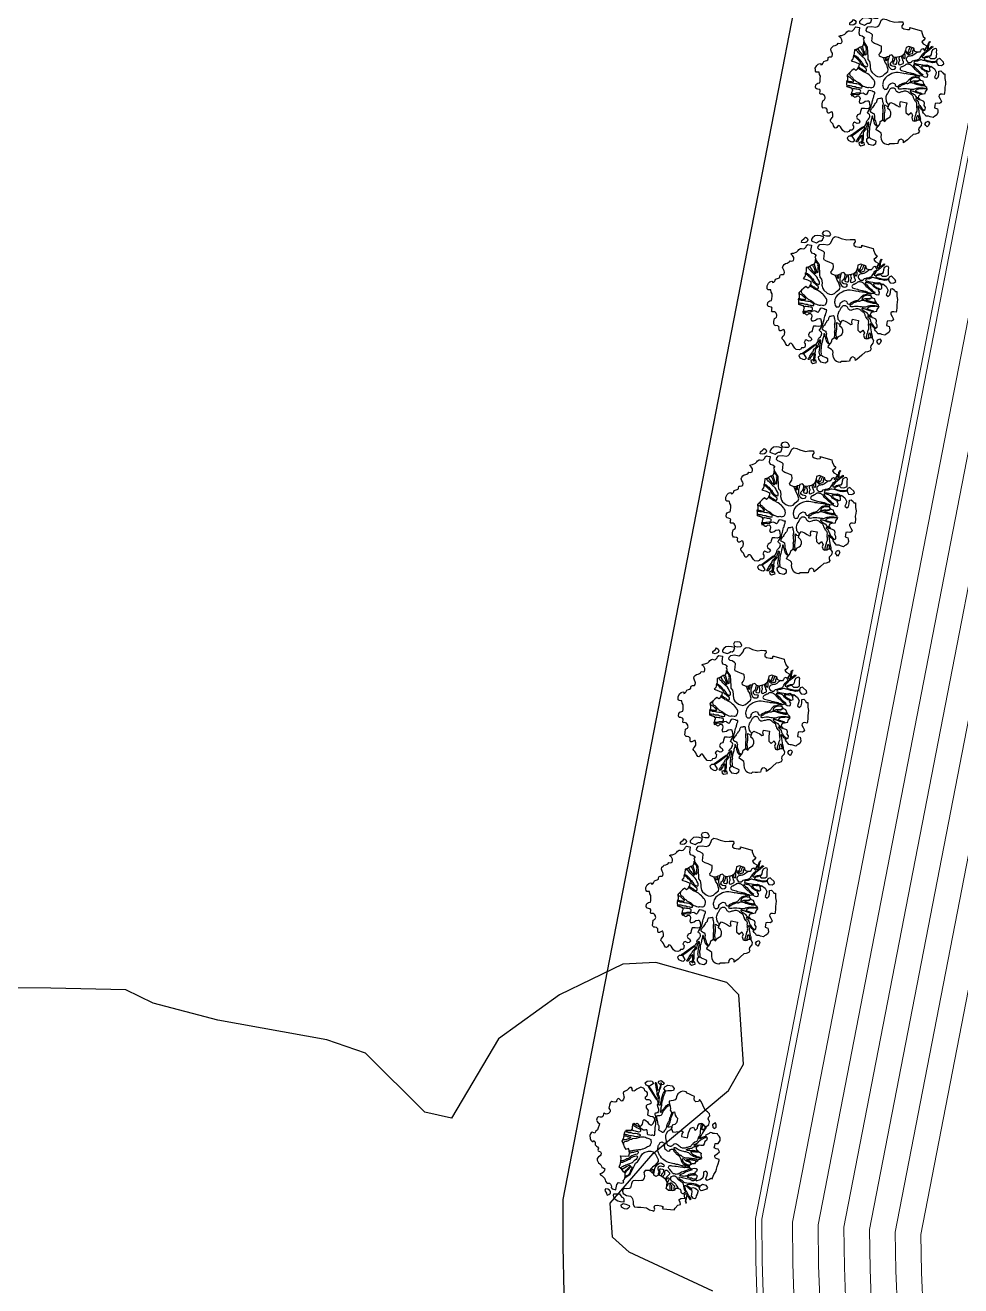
# Model space of a CAD drawing. Header units: millimetres. Extents: x 1101 to 4203, y 1053 to 1744.
# Drawn here: x 1482.78 to 1511.91, y 1354.55 to 1393.79 of the extents above; entities that cross this region are included whole.
import ezdxf

# ---------------------------------------------------------------- set-up
doc = ezdxf.new("R2010")
doc.units = ezdxf.units.MM
doc.layers.add('01_Fina', color=7, linetype='Continuous')
doc.layers.add('planting render', color=7, linetype='Continuous')

# ---------------------------------------------------------------- blocks, each defined once
blk = doc.blocks.new('pohon2')
at = {"layer": 'planting render', "color": 94}
for points in [[(-0.222, 0.704), (-0.256, 0.707), (-0.288, 0.705), (-0.317, 0.695), (-0.317, 0.695), (-0.335, 0.671), (-0.345, 0.653), (-0.342, 0.636), (-0.325, 0.633), (-0.285, 0.627), (-0.266, 0.644), (-0.254, 0.655), (-0.24, 0.656), (-0.227, 0.671), (-0.222, 0.704)], [(0.201, 0.693), (0.318, 0.683), (0.325, 0.664), (0.348, 0.627), (0.374, 0.613), (0.364, 0.59), (0.345, 0.569), (0.364, 0.552), (0.405, 0.538), (0.397, 0.514), (0.389, 0.492), (0.372, 0.498), (0.355, 0.488), (0.351, 0.471), (0.341, 0.456), (0.314, 0.451), (0.289, 0.458), (0.281, 0.48), (0.262, 0.486), (0.219, 0.494), (0.192, 0.477), (0.192, 0.45), (0.187, 0.406), (0.167, 0.38), (0.11, 0.354), (0.085, 0.354), (0.06, 0.373), (0.035, 0.361), (0.034, 0.35), (0.014, 0.343), (0.002, 0.333), (-0.024, 0.323), (-0.065, 0.333), (-0.075, 0.354), (-0.067, 0.367), (-0.058, 0.39), (-0.059, 0.413), (-0.067, 0.44), (-0.081, 0.444), (-0.112, 0.451), (-0.145, 0.456), (-0.169, 0.464), (-0.177, 0.476), (-0.178, 0.499), (-0.183, 0.542), (-0.194, 0.55), (-0.223, 0.56), (-0.244, 0.562), (-0.259, 0.574), (-0.259, 0.593), (-0.247, 0.616), (-0.209, 0.628), (-0.163, 0.628), (-0.147, 0.64), (-0.137, 0.652), (-0.127, 0.678), (-0.121, 0.711), (-0.103, 0.73), (-0.07, 0.73), (-0.035, 0.722), (0.025, 0.717), (0.061, 0.73), (0.089, 0.735), (0.107, 0.737), (0.115, 0.715), (0.104, 0.696), (0.108, 0.676), (0.13, 0.667), (0.17, 0.666), (0.192, 0.671), (0.196, 0.682), (0.191, 0.693), (0.201, 0.693)], [(-0.2, 0.771), (-0.235, 0.759), (-0.243, 0.736), (-0.228, 0.718), (-0.196, 0.719), (-0.161, 0.727), (-0.153, 0.74), (-0.168, 0.761), (-0.178, 0.77), (-0.2, 0.771)], [(-0.332, 0.587), (-0.33, 0.534), (-0.316, 0.511), (-0.287, 0.511), (-0.262, 0.498), (-0.272, 0.478), (-0.262, 0.464), (-0.258, 0.438), (-0.265, 0.4), (-0.286, 0.389), (-0.313, 0.363), (-0.341, 0.349), (-0.336, 0.309), (-0.339, 0.251), (-0.352, 0.229), (-0.303, 0.222), (-0.264, 0.213), (-0.261, 0.187), (-0.27, 0.154), (-0.283, 0.138), (-0.306, 0.15), (-0.326, 0.127), (-0.343, 0.102), (-0.363, 0.073), (-0.354, 0.03), (-0.355, -0.018), (-0.347, -0.047), (-0.291, -0.055), (-0.28, -0.077), (-0.284, -0.094), (-0.284, -0.119), (-0.279, -0.137), (-0.268, -0.131), (-0.257, -0.135), (-0.243, -0.144), (-0.23, -0.139), (-0.22, -0.126), (-0.205, -0.12), (-0.192, -0.13), (-0.184, -0.145), (-0.185, -0.164), (-0.187, -0.184), (-0.176, -0.196), (-0.158, -0.191), (-0.139, -0.181), (-0.124, -0.164), (-0.101, -0.155), (-0.089, -0.154), (-0.077, -0.175), (-0.065, -0.216), (-0.074, -0.232), (-0.093, -0.242), (-0.118, -0.243), (-0.147, -0.249), (-0.152, -0.282), (-0.152, -0.299), (-0.158, -0.31), (-0.177, -0.323), (-0.182, -0.346), (-0.174, -0.361), (-0.15, -0.372), (-0.137, -0.39), (-0.148, -0.407), (-0.164, -0.413), (-0.194, -0.405), (-0.204, -0.414), (-0.211, -0.435), (-0.197, -0.447), (-0.194, -0.465), (-0.195, -0.482), (-0.206, -0.492), (-0.227, -0.497), (-0.234, -0.513), (-0.249, -0.523), (-0.279, -0.526), (-0.298, -0.513), (-0.315, -0.497), (-0.329, -0.48), (-0.341, -0.471), (-0.355, -0.473), (-0.363, -0.482), (-0.366, -0.494), (-0.375, -0.504), (-0.387, -0.504), (-0.404, -0.484), (-0.413, -0.468), (-0.428, -0.458), (-0.44, -0.449), (-0.447, -0.441), (-0.449, -0.428), (-0.441, -0.412), (-0.435, -0.401), (-0.431, -0.391), (-0.435, -0.367), (-0.445, -0.343), (-0.454, -0.344), (-0.478, -0.362), (-0.491, -0.364), (-0.5, -0.349), (-0.503, -0.335), (-0.502, -0.326), (-0.508, -0.325), (-0.518, -0.317), (-0.539, -0.318), (-0.549, -0.32), (-0.561, -0.311), (-0.564, -0.304), (-0.568, -0.278), (-0.568, -0.245), (-0.558, -0.236), (-0.551, -0.228), (-0.548, -0.215), (-0.551, -0.205), (-0.555, -0.197), (-0.561, -0.189), (-0.572, -0.181), (-0.583, -0.178), (-0.591, -0.178), (-0.606, -0.181), (-0.613, -0.176), (-0.613, -0.169), (-0.614, -0.155), (-0.614, -0.144), (-0.622, -0.136), (-0.641, -0.133), (-0.654, -0.133), (-0.659, -0.135), (-0.669, -0.119), (-0.671, -0.094), (-0.664, -0.08), (-0.653, -0.072), (-0.635, -0.064), (-0.635, -0.046), (-0.639, -0.019), (-0.642, 0.006), (-0.656, 0.021), (-0.664, 0.043), (-0.675, 0.042), (-0.693, 0.04), (-0.704, 0.048), (-0.707, 0.06), (-0.711, 0.078), (-0.702, 0.111), (-0.69, 0.127), (-0.673, 0.138), (-0.663, 0.136), (-0.661, 0.124), (-0.648, 0.13), (-0.642, 0.143), (-0.636, 0.165), (-0.619, 0.175), (-0.608, 0.182), (-0.597, 0.192), (-0.598, 0.203), (-0.598, 0.215), (-0.593, 0.221), (-0.585, 0.224), (-0.566, 0.229), (-0.559, 0.239), (-0.559, 0.257), (-0.564, 0.269), (-0.576, 0.283), (-0.587, 0.302), (-0.585, 0.321), (-0.576, 0.335), (-0.566, 0.347), (-0.55, 0.355), (-0.538, 0.363), (-0.527, 0.374), (-0.523, 0.387), (-0.503, 0.387), (-0.487, 0.395), (-0.487, 0.411), (-0.491, 0.427), (-0.507, 0.446), (-0.517, 0.453), (-0.529, 0.459), (-0.516, 0.468), (-0.5, 0.474), (-0.471, 0.492), (-0.461, 0.509), (-0.456, 0.521), (-0.441, 0.535), (-0.43, 0.538), (-0.411, 0.537), (-0.399, 0.543), (-0.384, 0.563), (-0.382, 0.578), (-0.372, 0.59), (-0.355, 0.591), (-0.332, 0.592), (-0.332, 0.587)], [(-0.411, 0.664), (-0.392, 0.655), (-0.38, 0.639), (-0.384, 0.62), (-0.396, 0.609), (-0.414, 0.601), (-0.44, 0.601), (-0.44, 0.601), (-0.442, 0.621), (-0.42, 0.646), (-0.412, 0.664)], [(0.447, 0.428), (0.468, 0.413), (0.491, 0.415), (0.51, 0.421), (0.529, 0.437), (0.527, 0.448), (0.524, 0.473), (0.519, 0.492), (0.519, 0.513), (0.511, 0.525), (0.497, 0.525), (0.472, 0.506), (0.468, 0.48), (0.468, 0.457), (0.462, 0.436), (0.45, 0.435), (0.447, 0.428)], [(0.619, 0.383), (0.611, 0.4), (0.573, 0.424), (0.562, 0.43), (0.54, 0.417), (0.537, 0.397), (0.539, 0.386), (0.55, 0.371), (0.562, 0.359), (0.597, 0.361), (0.608, 0.37), (0.619, 0.383)], [(0.488, 0.335), (0.531, 0.312), (0.555, 0.283), (0.555, 0.258), (0.548, 0.226), (0.572, 0.213), (0.586, 0.232), (0.588, 0.26), (0.582, 0.299), (0.601, 0.306), (0.623, 0.292), (0.634, 0.278), (0.65, 0.281), (0.652, 0.27), (0.66, 0.234), (0.673, 0.199), (0.676, 0.173), (0.676, 0.143), (0.683, 0.114), (0.686, 0.079), (0.685, 0.066), (0.661, 0.066), (0.644, 0.062), (0.633, 0.047), (0.633, 0.034), (0.652, 0.011), (0.671, -0.012), (0.664, -0.028), (0.653, -0.038), (0.63, -0.039), (0.61, -0.046), (0.61, -0.069), (0.611, -0.092), (0.642, -0.096), (0.648, -0.11), (0.655, -0.134), (0.65, -0.162), (0.636, -0.176), (0.622, -0.186), (0.615, -0.198), (0.582, -0.194), (0.566, -0.191), (0.553, -0.194), (0.537, -0.196), (0.527, -0.184), (0.508, -0.169), (0.493, -0.157), (0.502, -0.141), (0.518, -0.13), (0.515, -0.106), (0.499, -0.09), (0.498, -0.066), (0.488, -0.047), (0.465, -0.042), (0.451, -0.042), (0.423, -0.02), (0.424, -0.001), (0.433, 0.016), (0.447, 0.023), (0.483, 0.036), (0.483, 0.057), (0.496, 0.084), (0.488, 0.103), (0.47, 0.112), (0.47, 0.112), (0.445, 0.143), (0.437, 0.161), (0.412, 0.165), (0.387, 0.186), (0.388, 0.209), (0.413, 0.219), (0.44, 0.208), (0.462, 0.208), (0.474, 0.214), (0.473, 0.239), (0.457, 0.255), (0.463, 0.267), (0.477, 0.273), (0.49, 0.282), (0.485, 0.302), (0.479, 0.314), (0.488, 0.335)], [(0.244, -0.097), (0.311, -0.096), (0.311, -0.147), (0.323, -0.2), (0.353, -0.219), (0.376, -0.188), (0.397, -0.215), (0.393, -0.241), (0.408, -0.269), (0.429, -0.273), (0.446, -0.264), (0.463, -0.251), (0.482, -0.248), (0.507, -0.276), (0.507, -0.305), (0.488, -0.335), (0.49, -0.355), (0.5, -0.368), (0.492, -0.389), (0.466, -0.406), (0.444, -0.414), (0.414, -0.451), (0.393, -0.48), (0.374, -0.502), (0.359, -0.519), (0.353, -0.496), (0.353, -0.496), (0.326, -0.487), (0.308, -0.496), (0.3, -0.512), (0.3, -0.54), (0.3, -0.54), (0.267, -0.548), (0.242, -0.554), (0.217, -0.557), (0.205, -0.572), (0.187, -0.572), (0.163, -0.569), (0.147, -0.561), (0.123, -0.532), (0.112, -0.498), (0.112, -0.482), (0.105, -0.463), (0.087, -0.454), (0.087, -0.454), (0.047, -0.439), (0.047, -0.439), (0.048, -0.422), (0.048, -0.422), (0.067, -0.39), (0.067, -0.39), (0.074, -0.362), (0.074, -0.346), (0.074, -0.346), (0.096, -0.323), (0.096, -0.323), (0.122, -0.337), (0.122, -0.337), (0.136, -0.305), (0.152, -0.29), (0.166, -0.277), (0.17, -0.25), (0.165, -0.228), (0.151, -0.209), (0.127, -0.194), (0.127, -0.157), (0.145, -0.125), (0.181, -0.134), (0.213, -0.144), (0.239, -0.155), (0.253, -0.148), (0.242, -0.125), (0.244, -0.097), (0.244, -0.097)], [(0.571, -0.244), (0.588, -0.264), (0.582, -0.289), (0.572, -0.307), (0.556, -0.294), (0.544, -0.28), (0.552, -0.258), (0.571, -0.244)], [(0.049, -0.552), (0.011, -0.545), (-0.01, -0.535), (-0.035, -0.556), (-0.029, -0.58), (-0.002, -0.604), (0.047, -0.604), (0.072, -0.581), (0.07, -0.558), (0.049, -0.552)], [(-0.155, -0.592), (-0.191, -0.553), (-0.198, -0.555), (-0.226, -0.56), (-0.24, -0.581), (-0.225, -0.603), (-0.192, -0.612), (-0.171, -0.612), (-0.155, -0.592)], [(-0.043, -0.619), (-0.052, -0.601), (-0.078, -0.592), (-0.106, -0.611), (-0.098, -0.628), (-0.08, -0.636), (-0.043, -0.619)]]:
    blk.add_lwpolyline(points, dxfattribs=at)
at = {"layer": 'planting render', "color": 34}
for points in [[(0.397, 0.514), (0.397, 0.497), (0.403, 0.493), (0.407, 0.488), (0.413, 0.489), (0.421, 0.494), (0.421, 0.502), (0.417, 0.515), (0.416, 0.528), (0.415, 0.539), (0.415, 0.546), (0.416, 0.555), (0.416, 0.568), (0.421, 0.577), (0.427, 0.587), (0.431, 0.586), (0.431, 0.583), (0.427, 0.576), (0.422, 0.568), (0.422, 0.562), (0.422, 0.541), (0.422, 0.532), (0.423, 0.52), (0.423, 0.516), (0.426, 0.511), (0.431, 0.511), (0.439, 0.516), (0.443, 0.522), (0.451, 0.532), (0.456, 0.538), (0.465, 0.544), (0.469, 0.539), (0.471, 0.534), (0.462, 0.525), (0.443, 0.505), (0.413, 0.468), (0.402, 0.458), (0.394, 0.443), (0.384, 0.426), (0.381, 0.42), (0.38, 0.413), (0.38, 0.409), (0.383, 0.405), (0.388, 0.406), (0.393, 0.407), (0.404, 0.413), (0.409, 0.417), (0.418, 0.423), (0.427, 0.428), (0.435, 0.432), (0.446, 0.437), (0.45, 0.435), (0.447, 0.428), (0.443, 0.425), (0.431, 0.417), (0.419, 0.412), (0.409, 0.403), (0.402, 0.397), (0.403, 0.393), (0.415, 0.386), (0.428, 0.385), (0.474, 0.383), (0.49, 0.383), (0.505, 0.387), (0.515, 0.389), (0.528, 0.394), (0.537, 0.397), (0.543, 0.39), (0.539, 0.386), (0.523, 0.38), (0.512, 0.377), (0.5, 0.372), (0.489, 0.372), (0.471, 0.372), (0.445, 0.372), (0.428, 0.376), (0.415, 0.377), (0.397, 0.377), (0.377, 0.379), (0.367, 0.377), (0.34, 0.36), (0.331, 0.358), (0.319, 0.355), (0.311, 0.351), (0.307, 0.347), (0.303, 0.335), (0.308, 0.329), (0.324, 0.329), (0.335, 0.329), (0.381, 0.33), (0.423, 0.331), (0.445, 0.341), (0.464, 0.336), (0.484, 0.327), (0.48, 0.318), (0.47, 0.321), (0.453, 0.325), (0.444, 0.321), (0.434, 0.319), (0.42, 0.319), (0.395, 0.316), (0.39, 0.312), (0.397, 0.304), (0.406, 0.294), (0.418, 0.289), (0.437, 0.281), (0.452, 0.279), (0.466, 0.274), (0.47, 0.27), (0.463, 0.267), (0.462, 0.264), (0.45, 0.269), (0.444, 0.27), (0.437, 0.27), (0.426, 0.274), (0.414, 0.279), (0.4, 0.285), (0.394, 0.29), (0.387, 0.297), (0.382, 0.301), (0.376, 0.306), (0.362, 0.311), (0.354, 0.314), (0.343, 0.314), (0.332, 0.314), (0.319, 0.314), (0.31, 0.312), (0.304, 0.309), (0.305, 0.305), (0.314, 0.297), (0.323, 0.291), (0.339, 0.281), (0.36, 0.265), (0.383, 0.252), (0.397, 0.241), (0.409, 0.236), (0.426, 0.227), (0.412, 0.224), (0.406, 0.224), (0.39, 0.232), (0.382, 0.236), (0.372, 0.243), (0.367, 0.247), (0.357, 0.252), (0.348, 0.257), (0.341, 0.262), (0.331, 0.268), (0.317, 0.277), (0.307, 0.283), (0.301, 0.291), (0.295, 0.295), (0.286, 0.302), (0.279, 0.304), (0.275, 0.306), (0.267, 0.309), (0.26, 0.308), (0.25, 0.308), (0.237, 0.307), (0.233, 0.306), (0.227, 0.302), (0.223, 0.3), (0.218, 0.291), (0.214, 0.288), (0.208, 0.284), (0.191, 0.27), (0.183, 0.266), (0.178, 0.261), (0.175, 0.256), (0.173, 0.249), (0.173, 0.243), (0.176, 0.236), (0.183, 0.231), (0.192, 0.229), (0.205, 0.228), (0.236, 0.225), (0.251, 0.224), (0.27, 0.223), (0.292, 0.223), (0.323, 0.221), (0.338, 0.219), (0.343, 0.218), (0.346, 0.217), (0.353, 0.214), (0.371, 0.215), (0.382, 0.211), (0.388, 0.211), (0.388, 0.209), (0.374, 0.203), (0.363, 0.202), (0.353, 0.203), (0.346, 0.203), (0.337, 0.206), (0.329, 0.208), (0.321, 0.209), (0.315, 0.209), (0.306, 0.208), (0.298, 0.207), (0.288, 0.206), (0.263, 0.203), (0.251, 0.205), (0.238, 0.204), (0.23, 0.202), (0.222, 0.202), (0.162, 0.202), (0.136, 0.196), (0.123, 0.19), (0.108, 0.183), (0.098, 0.178), (0.081, 0.165), (0.065, 0.15), (0.055, 0.141), (0.049, 0.134), (0.038, 0.119), (0.028, 0.101), (0.025, 0.088), (0.023, 0.072), (0.023, 0.061), (0.023, 0.049), (0.023, 0.04), (0.028, 0.031), (0.037, 0.01), (0.055, -0.002), (0.063, 0.003), (0.077, 0.005), (0.082, 0.012), (0.086, 0.025), (0.086, 0.039), (0.089, 0.049), (0.093, 0.056), (0.098, 0.064), (0.108, 0.072), (0.108, 0.072), (0.124, 0.082), (0.124, 0.082), (0.144, 0.081), (0.144, 0.081), (0.152, 0.072), (0.152, 0.072), (0.157, 0.061), (0.166, 0.055), (0.176, 0.053), (0.185, 0.056), (0.191, 0.063), (0.193, 0.067), (0.195, 0.071), (0.2, 0.076), (0.207, 0.08), (0.207, 0.08), (0.215, 0.086), (0.221, 0.09), (0.226, 0.094), (0.229, 0.097), (0.236, 0.1), (0.242, 0.102), (0.247, 0.105), (0.253, 0.107), (0.258, 0.11), (0.263, 0.113), (0.267, 0.116), (0.271, 0.121), (0.275, 0.127), (0.278, 0.131), (0.278, 0.131), (0.281, 0.138), (0.285, 0.142), (0.288, 0.148), (0.291, 0.153), (0.302, 0.169), (0.308, 0.177), (0.315, 0.181), (0.326, 0.187), (0.334, 0.189), (0.34, 0.189), (0.349, 0.19), (0.357, 0.189), (0.368, 0.189), (0.377, 0.19), (0.387, 0.189), (0.387, 0.189), (0.387, 0.186), (0.366, 0.185), (0.358, 0.184), (0.35, 0.183), (0.346, 0.182), (0.342, 0.181), (0.338, 0.179), (0.335, 0.177), (0.331, 0.176), (0.326, 0.173), (0.322, 0.17), (0.318, 0.167), (0.316, 0.164), (0.313, 0.162), (0.31, 0.159), (0.308, 0.155), (0.307, 0.152), (0.307, 0.152), (0.305, 0.146), (0.304, 0.144), (0.304, 0.144), (0.303, 0.141), (0.303, 0.141), (0.303, 0.137), (0.303, 0.137), (0.303, 0.132), (0.307, 0.131), (0.315, 0.131), (0.318, 0.134), (0.327, 0.14), (0.327, 0.14), (0.336, 0.144), (0.339, 0.145), (0.344, 0.146), (0.352, 0.148), (0.356, 0.149), (0.367, 0.15), (0.374, 0.152), (0.38, 0.154), (0.386, 0.157), (0.391, 0.16), (0.395, 0.165), (0.398, 0.168), (0.398, 0.168), (0.402, 0.173), (0.405, 0.17), (0.4, 0.164), (0.397, 0.158), (0.394, 0.155), (0.39, 0.153), (0.39, 0.153), (0.386, 0.15), (0.386, 0.15), (0.382, 0.146), (0.382, 0.146), (0.375, 0.145), (0.367, 0.145), (0.362, 0.145), (0.358, 0.144), (0.358, 0.144), (0.354, 0.143), (0.354, 0.143), (0.35, 0.14), (0.35, 0.14), (0.349, 0.137), (0.349, 0.132), (0.353, 0.13), (0.358, 0.13), (0.368, 0.129), (0.373, 0.128), (0.379, 0.128), (0.388, 0.125), (0.397, 0.125), (0.404, 0.125), (0.411, 0.125), (0.418, 0.125), (0.423, 0.125), (0.43, 0.125), (0.436, 0.125), (0.438, 0.127), (0.442, 0.128), (0.446, 0.129), (0.45, 0.13), (0.453, 0.133), (0.463, 0.121), (0.455, 0.116), (0.45, 0.114), (0.445, 0.112), (0.44, 0.112), (0.432, 0.111), (0.428, 0.111), (0.422, 0.111), (0.414, 0.113), (0.41, 0.113), (0.406, 0.113), (0.403, 0.113), (0.396, 0.113), (0.392, 0.113), (0.386, 0.114), (0.381, 0.115), (0.381, 0.115), (0.374, 0.115), (0.369, 0.115), (0.365, 0.115), (0.361, 0.116), (0.356, 0.117), (0.356, 0.117), (0.348, 0.118), (0.342, 0.12), (0.337, 0.121), (0.331, 0.121), (0.325, 0.12), (0.325, 0.12), (0.305, 0.117), (0.3, 0.116), (0.296, 0.115), (0.293, 0.112), (0.289, 0.108), (0.286, 0.106), (0.281, 0.104), (0.276, 0.103), (0.273, 0.103), (0.269, 0.102), (0.264, 0.101), (0.244, 0.088), (0.234, 0.084), (0.229, 0.08), (0.224, 0.076), (0.219, 0.072), (0.219, 0.072), (0.215, 0.066), (0.213, 0.063), (0.213, 0.063), (0.21, 0.06), (0.21, 0.06), (0.204, 0.057), (0.201, 0.055), (0.197, 0.05), (0.194, 0.047), (0.194, 0.047), (0.192, 0.042), (0.191, 0.036), (0.191, 0.036), (0.192, 0.033), (0.201, 0.032), (0.201, 0.032), (0.209, 0.033), (0.227, 0.039), (0.227, 0.039), (0.241, 0.045), (0.248, 0.047), (0.257, 0.049), (0.267, 0.05), (0.278, 0.052), (0.297, 0.052), (0.308, 0.054), (0.319, 0.052), (0.328, 0.053), (0.338, 0.055), (0.351, 0.057), (0.358, 0.061), (0.368, 0.067), (0.376, 0.072), (0.384, 0.076), (0.397, 0.08), (0.409, 0.083), (0.418, 0.085), (0.431, 0.088), (0.443, 0.091), (0.452, 0.092), (0.468, 0.092), (0.478, 0.092), (0.487, 0.092), (0.492, 0.094), (0.494, 0.089), (0.487, 0.088), (0.48, 0.087), (0.469, 0.085), (0.464, 0.085), (0.455, 0.085), (0.45, 0.082), (0.445, 0.081), (0.437, 0.079), (0.433, 0.077), (0.429, 0.076), (0.424, 0.076), (0.42, 0.075), (0.416, 0.075), (0.412, 0.074), (0.407, 0.071), (0.405, 0.071), (0.405, 0.071), (0.401, 0.069), (0.397, 0.067), (0.393, 0.064), (0.393, 0.064), (0.388, 0.06), (0.385, 0.057), (0.383, 0.054), (0.38, 0.051), (0.378, 0.046), (0.378, 0.044), (0.378, 0.041), (0.378, 0.041), (0.381, 0.04), (0.381, 0.04), (0.39, 0.039), (0.397, 0.037), (0.4, 0.037), (0.404, 0.037), (0.41, 0.036), (0.413, 0.035), (0.418, 0.034), (0.423, 0.034), (0.427, 0.034), (0.427, 0.034), (0.433, 0.034), (0.439, 0.033), (0.442, 0.033), (0.448, 0.03), (0.452, 0.029), (0.453, 0.025), (0.443, 0.021), (0.439, 0.024), (0.434, 0.025), (0.427, 0.026), (0.424, 0.026), (0.421, 0.027), (0.418, 0.027), (0.412, 0.027), (0.408, 0.027), (0.401, 0.027), (0.396, 0.027), (0.389, 0.028), (0.385, 0.03), (0.382, 0.031), (0.376, 0.032), (0.371, 0.033), (0.366, 0.034), (0.361, 0.034), (0.356, 0.035), (0.346, 0.035), (0.34, 0.036), (0.335, 0.036), (0.329, 0.036), (0.326, 0.035), (0.326, 0.035), (0.324, 0.034), (0.323, 0.031), (0.323, 0.029), (0.326, 0.026), (0.332, 0.021), (0.336, 0.019), (0.345, 0.014), (0.35, 0.013), (0.355, 0.011), (0.364, 0.007), (0.374, 0.004), (0.378, 0.003), (0.382, 0.001), (0.39, -0.008), (0.395, -0.012), (0.398, -0.014), (0.403, -0.018), (0.408, -0.021), (0.411, -0.021), (0.414, -0.021), (0.42, -0.021), (0.423, -0.021), (0.424, -0.021), (0.444, -0.036), (0.426, -0.038), (0.42, -0.036), (0.411, -0.033), (0.411, -0.033), (0.405, -0.031), (0.402, -0.03), (0.397, -0.031), (0.397, -0.031), (0.397, -0.031), (0.395, -0.039), (0.4, -0.043), (0.4, -0.043), (0.409, -0.049), (0.416, -0.052), (0.428, -0.063), (0.437, -0.081), (0.446, -0.092), (0.453, -0.099), (0.461, -0.109), (0.469, -0.115), (0.479, -0.124), (0.489, -0.13), (0.499, -0.136), (0.502, -0.141), (0.497, -0.149), (0.488, -0.14), (0.483, -0.138), (0.473, -0.134), (0.467, -0.13), (0.462, -0.127), (0.462, -0.127), (0.455, -0.12), (0.449, -0.113), (0.449, -0.113), (0.441, -0.108), (0.437, -0.108), (0.437, -0.108), (0.434, -0.115), (0.437, -0.12), (0.44, -0.124), (0.448, -0.144), (0.451, -0.151), (0.456, -0.165), (0.458, -0.171), (0.464, -0.19), (0.474, -0.213), (0.476, -0.217), (0.48, -0.224), (0.483, -0.23), (0.486, -0.239), (0.486, -0.247), (0.485, -0.252), (0.482, -0.248), (0.476, -0.249), (0.472, -0.236), (0.47, -0.232), (0.468, -0.227), (0.467, -0.223), (0.465, -0.22), (0.463, -0.216), (0.461, -0.212), (0.459, -0.21), (0.459, -0.21), (0.454, -0.209), (0.45, -0.209), (0.447, -0.211), (0.445, -0.214), (0.444, -0.218), (0.444, -0.224), (0.444, -0.229), (0.444, -0.233), (0.445, -0.239), (0.445, -0.244), (0.445, -0.249), (0.445, -0.255), (0.446, -0.264), (0.446, -0.264), (0.429, -0.273), (0.428, -0.256), (0.426, -0.248), (0.426, -0.243), (0.427, -0.236), (0.427, -0.229), (0.428, -0.221), (0.428, -0.215), (0.428, -0.21), (0.43, -0.204), (0.43, -0.199), (0.43, -0.192), (0.43, -0.188), (0.431, -0.182), (0.436, -0.162), (0.434, -0.155), (0.433, -0.146), (0.431, -0.14), (0.43, -0.136), (0.426, -0.13), (0.424, -0.122), (0.423, -0.115), (0.423, -0.11), (0.42, -0.104), (0.419, -0.089), (0.417, -0.083), (0.414, -0.077), (0.412, -0.073), (0.406, -0.069), (0.396, -0.064), (0.38, -0.045), (0.376, -0.039), (0.37, -0.031), (0.369, -0.026), (0.364, -0.02), (0.36, -0.012), (0.356, -0.008), (0.348, -0.003), (0.336, 0.001), (0.325, 0.006), (0.319, 0.01), (0.313, 0.014), (0.307, 0.018), (0.3, 0.02), (0.289, 0.022), (0.28, 0.022), (0.273, 0.022), (0.262, 0.018), (0.251, 0.013), (0.241, 0.008), (0.233, 0.005), (0.21, -0.007), (0.2, -0.008), (0.189, -0.003), (0.182, 0), (0.178, 0.005), (0.173, 0.013), (0.169, 0.018), (0.165, 0.022), (0.161, 0.026), (0.154, 0.028), (0.15, 0.029), (0.147, 0.03), (0.141, 0.03), (0.133, 0.028), (0.128, 0.026), (0.122, 0.024), (0.116, 0.02), (0.112, 0.014), (0.108, 0.008), (0.104, 0.002), (0.102, -0.006), (0.1, -0.012), (0.092, -0.037), (0.088, -0.044), (0.085, -0.055), (0.083, -0.061), (0.083, -0.068), (0.082, -0.074), (0.082, -0.088), (0.094, -0.125), (0.104, -0.134), (0.107, -0.136), (0.113, -0.141), (0.12, -0.146), (0.13, -0.151), (0.127, -0.157), (0.127, -0.175), (0.107, -0.174), (0.099, -0.168), (0.099, -0.168), (0.089, -0.165), (0.083, -0.17), (0.083, -0.17), (0.085, -0.181), (0.09, -0.189), (0.098, -0.226), (0.099, -0.24), (0.099, -0.247), (0.099, -0.252), (0.099, -0.259), (0.1, -0.273), (0.101, -0.279), (0.101, -0.279), (0.103, -0.287), (0.106, -0.298), (0.109, -0.307), (0.11, -0.314), (0.111, -0.321), (0.111, -0.326), (0.109, -0.33), (0.096, -0.323), (0.092, -0.297), (0.091, -0.293), (0.091, -0.288), (0.09, -0.284), (0.09, -0.281), (0.088, -0.276), (0.088, -0.273), (0.085, -0.264), (0.085, -0.261), (0.084, -0.258), (0.084, -0.253), (0.085, -0.249), (0.085, -0.244), (0.085, -0.242), (0.085, -0.239), (0.085, -0.235), (0.083, -0.228), (0.08, -0.221), (0.079, -0.217), (0.077, -0.211), (0.076, -0.208), (0.075, -0.204), (0.073, -0.193), (0.07, -0.187), (0.069, -0.181), (0.069, -0.177), (0.069, -0.174), (0.069, -0.162), (0.07, -0.156), (0.068, -0.147), (0.067, -0.143), (0.061, -0.13), (0.059, -0.127), (0.057, -0.125), (0.053, -0.111), (0.05, -0.103), (0.044, -0.099), (0.039, -0.099), (0.028, -0.104), (0.022, -0.108), (0.01, -0.111), (0.001, -0.115), (-0.003, -0.122), (-0.005, -0.128), (-0.005, -0.135), (-0.005, -0.143), (-0.006, -0.152), (-0.009, -0.159), (-0.014, -0.165), (-0.02, -0.17), (-0.021, -0.179), (-0.027, -0.192), (-0.031, -0.202), (-0.035, -0.213), (-0.04, -0.222), (-0.044, -0.231), (-0.049, -0.238), (-0.05, -0.249), (-0.052, -0.255), (-0.052, -0.263), (-0.044, -0.265), (-0.033, -0.269), (-0.021, -0.272), (-0.009, -0.276), (-0.005, -0.286), (-0.005, -0.286), (0.002, -0.3), (0.003, -0.312), (0.005, -0.323), (0.011, -0.336), (0.016, -0.343), (0.021, -0.35), (0.034, -0.379), (0.044, -0.389), (0.054, -0.395), (0.061, -0.4), (0.057, -0.406), (0.037, -0.396), (0.029, -0.39), (0.018, -0.378), (0.016, -0.37), (0.012, -0.363), (0.006, -0.351), (0.005, -0.345), (0.003, -0.338), (-0.002, -0.337), (-0.008, -0.328), (-0.011, -0.322), (-0.013, -0.311), (-0.017, -0.305), (-0.017, -0.305), (-0.023, -0.305), (-0.023, -0.313), (-0.021, -0.321), (-0.022, -0.334), (-0.023, -0.338), (-0.024, -0.348), (-0.024, -0.359), (-0.024, -0.365), (-0.024, -0.373), (-0.024, -0.382), (-0.025, -0.395), (-0.027, -0.416), (-0.027, -0.422), (-0.025, -0.443), (-0.023, -0.452), (-0.023, -0.464), (-0.023, -0.475), (-0.019, -0.494), (-0.017, -0.502), (-0.013, -0.518), (-0.011, -0.531), (-0.009, -0.538), (-0.02, -0.539), (-0.024, -0.533), (-0.03, -0.518), (-0.035, -0.504), (-0.036, -0.496), (-0.036, -0.488), (-0.037, -0.477), (-0.037, -0.465), (-0.04, -0.453), (-0.042, -0.445), (-0.04, -0.435), (-0.04, -0.427), (-0.04, -0.42), (-0.04, -0.413), (-0.04, -0.413), (-0.04, -0.401), (-0.04, -0.391), (-0.04, -0.391), (-0.043, -0.38), (-0.043, -0.38), (-0.053, -0.377), (-0.058, -0.387), (-0.059, -0.394), (-0.056, -0.401), (-0.056, -0.401), (-0.059, -0.417), (-0.062, -0.429), (-0.062, -0.429), (-0.062, -0.443), (-0.062, -0.451), (-0.062, -0.46), (-0.069, -0.466), (-0.079, -0.484), (-0.08, -0.498), (-0.079, -0.508), (-0.077, -0.526), (-0.073, -0.54), (-0.07, -0.563), (-0.07, -0.587), (-0.07, -0.61), (-0.077, -0.613), (-0.078, -0.609), (-0.078, -0.592), (-0.078, -0.577), (-0.08, -0.563), (-0.081, -0.551), (-0.083, -0.542), (-0.086, -0.531), (-0.091, -0.524), (-0.095, -0.531), (-0.101, -0.542), (-0.105, -0.562), (-0.112, -0.577), (-0.122, -0.601), (-0.131, -0.603), (-0.136, -0.6), (-0.135, -0.592), (-0.127, -0.577), (-0.123, -0.566), (-0.119, -0.554), (-0.116, -0.542), (-0.109, -0.532), (-0.105, -0.518), (-0.097, -0.505), (-0.097, -0.496), (-0.095, -0.486), (-0.09, -0.479), (-0.084, -0.469), (-0.078, -0.459), (-0.073, -0.449), (-0.074, -0.438), (-0.083, -0.439), (-0.093, -0.447), (-0.109, -0.464), (-0.16, -0.52), (-0.182, -0.543), (-0.192, -0.554), (-0.203, -0.556), (-0.204, -0.552), (-0.198, -0.543), (-0.102, -0.441), (-0.093, -0.433), (-0.083, -0.425), (-0.077, -0.418), (-0.069, -0.397), (-0.068, -0.388), (-0.07, -0.379), (-0.071, -0.375), (-0.066, -0.361), (-0.061, -0.353), (-0.054, -0.345), (-0.05, -0.334), (-0.047, -0.324), (-0.046, -0.316), (-0.046, -0.306), (-0.051, -0.295), (-0.058, -0.291), (-0.066, -0.287), (-0.071, -0.285), (-0.077, -0.28), (-0.076, -0.271), (-0.073, -0.265), (-0.058, -0.228), (-0.053, -0.216), (-0.053, -0.206), (-0.053, -0.195), (-0.053, -0.187), (-0.051, -0.174), (-0.05, -0.169), (-0.05, -0.155), (-0.049, -0.135), (-0.048, -0.12), (-0.045, -0.11), (-0.045, -0.101), (-0.045, -0.09), (-0.045, -0.086), (-0.041, -0.071), (-0.041, -0.061), (-0.042, -0.049), (-0.055, -0.051), (-0.065, -0.05), (-0.068, -0.046), (-0.104, -0.046), (-0.113, -0.052), (-0.117, -0.064), (-0.122, -0.085), (-0.129, -0.096), (-0.138, -0.095), (-0.15, -0.089), (-0.163, -0.084), (-0.181, -0.091), (-0.195, -0.098), (-0.202, -0.106), (-0.224, -0.114), (-0.238, -0.114), (-0.252, -0.12), (-0.265, -0.125), (-0.274, -0.122), (-0.283, -0.125), (-0.284, -0.119), (-0.284, -0.111), (-0.27, -0.11), (-0.26, -0.108), (-0.249, -0.104), (-0.242, -0.1), (-0.231, -0.096), (-0.213, -0.092), (-0.201, -0.087), (-0.195, -0.082), (-0.192, -0.076), (-0.192, -0.068), (-0.195, -0.062), (-0.199, -0.059), (-0.21, -0.056), (-0.219, -0.056), (-0.234, -0.057), (-0.245, -0.058), (-0.262, -0.058), (-0.272, -0.06), (-0.275, -0.061), (-0.286, -0.066), (-0.291, -0.055), (-0.347, -0.047), (-0.337, -0.033), (-0.328, -0.034), (-0.313, -0.03), (-0.3, -0.032), (-0.291, -0.034), (-0.272, -0.033), (-0.259, -0.03), (-0.247, -0.035), (-0.24, -0.036), (-0.223, -0.036), (-0.218, -0.036), (-0.208, -0.036), (-0.195, -0.034), (-0.187, -0.031), (-0.187, -0.031), (-0.186, -0.024), (-0.19, -0.018), (-0.196, -0.013), (-0.21, -0.006), (-0.221, -0.001), (-0.227, 0), (-0.245, -0.001), (-0.256, -0.002), (-0.278, -0.003), (-0.289, -0.001), (-0.305, -0.001), (-0.323, -0.004), (-0.334, -0.002), (-0.341, -0.002), (-0.348, -0.002), (-0.355, -0.002), (-0.355, 0.014), (-0.334, 0.01), (-0.325, 0.01), (-0.319, 0.012), (-0.306, 0.012), (-0.288, 0.012), (-0.288, 0.012), (-0.283, 0.02), (-0.287, 0.023), (-0.304, 0.037), (-0.313, 0.04), (-0.321, 0.046), (-0.325, 0.05), (-0.332, 0.052), (-0.337, 0.054), (-0.344, 0.056), (-0.35, 0.057), (-0.359, 0.055), (-0.359, 0.055), (-0.363, 0.073), (-0.343, 0.102), (-0.343, 0.084), (-0.343, 0.084), (-0.334, 0.071), (-0.334, 0.071), (-0.322, 0.065), (-0.314, 0.063), (-0.305, 0.056), (-0.301, 0.052), (-0.294, 0.046), (-0.283, 0.035), (-0.283, 0.035), (-0.268, 0.031), (-0.261, 0.025), (-0.256, 0.022), (-0.226, 0.015), (-0.218, 0.013), (-0.2, 0), (-0.188, -0.006), (-0.176, -0.01), (-0.162, -0.012), (-0.146, -0.017), (-0.141, -0.017), (-0.129, -0.017), (-0.117, -0.013), (-0.111, -0.011), (-0.089, -0.011), (-0.082, -0.008), (-0.069, -0.001), (-0.064, 0.008), (-0.059, 0.024), (-0.059, 0.038), (-0.063, 0.054), (-0.067, 0.064), (-0.079, 0.076), (-0.086, 0.081), (-0.106, 0.098), (-0.116, 0.105), (-0.13, 0.113), (-0.138, 0.117), (-0.153, 0.126), (-0.175, 0.131), (-0.183, 0.134), (-0.201, 0.139), (-0.215, 0.143), (-0.225, 0.147), (-0.237, 0.152), (-0.244, 0.155), (-0.25, 0.159), (-0.26, 0.161), (-0.267, 0.163), (-0.263, 0.181), (-0.234, 0.166), (-0.22, 0.162), (-0.213, 0.159), (-0.201, 0.153), (-0.187, 0.147), (-0.179, 0.147), (-0.176, 0.15), (-0.176, 0.15), (-0.173, 0.161), (-0.175, 0.169), (-0.179, 0.176), (-0.198, 0.186), (-0.215, 0.195), (-0.231, 0.205), (-0.243, 0.214), (-0.25, 0.222), (-0.256, 0.233), (-0.263, 0.239), (-0.269, 0.244), (-0.277, 0.248), (-0.287, 0.255), (-0.303, 0.265), (-0.311, 0.272), (-0.316, 0.276), (-0.326, 0.277), (-0.337, 0.278), (-0.337, 0.293), (-0.315, 0.289), (-0.295, 0.277), (-0.284, 0.27), (-0.271, 0.26), (-0.261, 0.249), (-0.25, 0.244), (-0.242, 0.235), (-0.238, 0.229), (-0.22, 0.213), (-0.215, 0.209), (-0.202, 0.202), (-0.187, 0.198), (-0.187, 0.198), (-0.176, 0.198), (-0.17, 0.204), (-0.172, 0.217), (-0.175, 0.224), (-0.18, 0.234), (-0.194, 0.248), (-0.2, 0.255), (-0.204, 0.263), (-0.216, 0.277), (-0.251, 0.298), (-0.259, 0.304), (-0.275, 0.314), (-0.284, 0.322), (-0.292, 0.327), (-0.302, 0.333), (-0.311, 0.34), (-0.317, 0.346), (-0.327, 0.356), (-0.313, 0.363), (-0.305, 0.371), (-0.296, 0.353), (-0.296, 0.353), (-0.283, 0.342), (-0.275, 0.335), (-0.264, 0.325), (-0.255, 0.319), (-0.241, 0.308), (-0.237, 0.307), (-0.231, 0.308), (-0.231, 0.308), (-0.227, 0.313), (-0.239, 0.328), (-0.241, 0.333), (-0.247, 0.346), (-0.251, 0.351), (-0.254, 0.355), (-0.258, 0.361), (-0.263, 0.368), (-0.267, 0.372), (-0.272, 0.378), (-0.272, 0.378), (-0.28, 0.392), (-0.265, 0.4), (-0.255, 0.377), (-0.25, 0.369), (-0.243, 0.357), (-0.237, 0.35), (-0.234, 0.342), (-0.226, 0.327), (-0.221, 0.322), (-0.221, 0.322), (-0.211, 0.319), (-0.211, 0.319), (-0.207, 0.33), (-0.211, 0.341), (-0.212, 0.345), (-0.216, 0.36), (-0.217, 0.376), (-0.217, 0.383), (-0.223, 0.391), (-0.223, 0.402), (-0.233, 0.414), (-0.244, 0.423), (-0.258, 0.438), (-0.26, 0.45)], [(-0.26, 0.45), (-0.212, 0.401), (-0.187, 0.3), (-0.18, 0.274), (-0.16, 0.257), (-0.145, 0.22), (-0.142, 0.198), (-0.127, 0.162), (-0.111, 0.147), (-0.07, 0.123), (-0.045, 0.119), (-0.02, 0.12), (0.007, 0.134), (0.024, 0.16), (0.05, 0.191), (0.052, 0.211), (0.041, 0.231), (0.026, 0.26), (0.006, 0.281), (-0.005, 0.299), (-0.019, 0.322)], [(0.175, 0.389), (0.178, 0.378), (0.184, 0.365), (0.191, 0.362), (0.198, 0.359), (0.203, 0.369), (0.203, 0.381), (0.199, 0.397), (0.188, 0.415)], [(0.192, 0.45), (0.202, 0.437), (0.202, 0.424), (0.211, 0.416), (0.216, 0.419), (0.221, 0.431), (0.221, 0.44), (0.227, 0.449), (0.228, 0.462), (0.234, 0.491)], [(0.32, 0.453), (0.309, 0.44), (0.301, 0.431), (0.289, 0.416), (0.283, 0.412), (0.271, 0.403), (0.262, 0.4), (0.252, 0.397), (0.243, 0.394), (0.233, 0.388), (0.227, 0.382), (0.222, 0.375), (0.218, 0.368), (0.218, 0.359), (0.218, 0.352), (0.223, 0.342), (0.237, 0.331), (0.248, 0.328), (0.256, 0.328), (0.269, 0.331), (0.279, 0.338), (0.287, 0.351), (0.303, 0.359), (0.312, 0.363), (0.333, 0.373), (0.34, 0.377), (0.349, 0.381), (0.353, 0.387), (0.361, 0.398), (0.366, 0.412), (0.375, 0.438), (0.382, 0.449), (0.389, 0.458), (0.399, 0.469), (0.4, 0.476), (0.394, 0.48), (0.386, 0.485), (0.385, 0.494)], [(0.254, 0.487), (0.248, 0.462), (0.246, 0.45), (0.246, 0.44), (0.241, 0.434), (0.235, 0.431), (0.235, 0.431), (0.23, 0.428), (0.226, 0.417), (0.222, 0.409), (0.222, 0.409), (0.233, 0.408), (0.245, 0.417), (0.255, 0.423), (0.27, 0.428), (0.273, 0.434), (0.273, 0.44), (0.271, 0.452), (0.272, 0.464), (0.273, 0.472), (0.276, 0.481)], [(-0.004, 0.331), (0.001, 0.311), (0.005, 0.303), (0.014, 0.301), (0.019, 0.307), (0.018, 0.318), (0.017, 0.328), (0.014, 0.343)], [(0.034, 0.35), (0.032, 0.314), (0.031, 0.302), (0.034, 0.28), (0.04, 0.263), (0.052, 0.243), (0.063, 0.231), (0.081, 0.222), (0.093, 0.222), (0.111, 0.228), (0.12, 0.235), (0.125, 0.248), (0.117, 0.256), (0.103, 0.255), (0.084, 0.255), (0.072, 0.261), (0.063, 0.269), (0.062, 0.28), (0.063, 0.289), (0.071, 0.298), (0.077, 0.308), (0.08, 0.32), (0.079, 0.33), (0.08, 0.34), (0.08, 0.354), (0.081, 0.356)], [(0.095, 0.354), (0.095, 0.334), (0.094, 0.317), (0.087, 0.3), (0.085, 0.294), (0.088, 0.284), (0.095, 0.282), (0.112, 0.281), (0.124, 0.285), (0.128, 0.295), (0.128, 0.304), (0.125, 0.321), (0.122, 0.327), (0.116, 0.334), (0.115, 0.342), (0.114, 0.356)], [(0.139, 0.367), (0.139, 0.347), (0.148, 0.331), (0.148, 0.323), (0.145, 0.308), (0.146, 0.295), (0.151, 0.286), (0.151, 0.286), (0.162, 0.285), (0.172, 0.29), (0.178, 0.296), (0.193, 0.305), (0.197, 0.312), (0.197, 0.319), (0.193, 0.328), (0.187, 0.333), (0.183, 0.342), (0.179, 0.35), (0.173, 0.359), (0.164, 0.378)]]:
    blk.add_lwpolyline(points, dxfattribs=at)
blk = doc.blocks.new('Estadio')
at = {"lineweight": 9}
for points in [[(2565.331, 1456.462), (2565.331, 1416.462, 0.826712), (2680.244, 1416.462), (2680.244, 1516.462, 0.826712), (2565.331, 1516.462), (2565.331, 1476.462)], [(2565.531, 1456.262), (2565.531, 1416.481, 0.826439), (2680.044, 1416.481), (2680.044, 1516.443, 0.826439), (2565.531, 1516.443), (2565.531, 1476.662)], [(2566.487, 1456.262), (2566.487, 1416.572, 0.825111), (2679.087, 1416.572), (2679.087, 1516.352, 0.825111), (2566.487, 1516.352), (2566.487, 1476.662)], [(2567.287, 1456.262), (2567.287, 1416.649, 0.823976), (2678.287, 1416.649), (2678.287, 1516.275, 0.823976), (2567.287, 1516.275), (2567.287, 1476.662)], [(2568.087, 1456.262), (2568.087, 1416.727, 0.822818), (2677.487, 1416.727), (2677.487, 1516.197, 0.822818), (2568.087, 1516.197), (2568.087, 1476.662)], [(2568.887, 1456.262), (2568.887, 1416.805, 0.821637), (2676.687, 1416.805), (2676.687, 1516.119, 0.821637), (2568.887, 1516.119), (2568.887, 1476.662)], [(2569.687, 1456.262), (2569.687, 1416.883, 0.82043), (2675.887, 1416.883), (2675.887, 1516.041, 0.82043), (2569.687, 1516.041), (2569.687, 1476.662)], [(2570.487, 1456.462), (2570.487, 1416.963, 0.819198), (2675.087, 1416.963), (2675.087, 1515.961, 0.819198), (2570.487, 1515.961), (2570.487, 1476.462)]]:
    blk.add_lwpolyline(points, format="xyb", dxfattribs=at)
at = {"lineweight": 9, "xscale": 2.935702463071011, "yscale": 2.935702463071011, "zscale": 2.935702463071011}
for p in [(2562.418, 1451.735), (2562.239, 1444.799), (2562.23, 1438.095), (2561.96, 1431.717), (2562.105, 1425.697)]:
    blk.add_blockref('pohon2', p, dxfattribs=at)
at = {"lineweight": 9, "xscale": -2.935702463071011, "yscale": 2.935702463071011, "zscale": 2.935702463071011, "rotation": 180}
blk.add_blockref('pohon2', (2561.863, 1418.25), dxfattribs=at)

msp = doc.modelspace()

# ---------------------------------------------------------------- linework, layer by layer
for points in [[(1404.729, 1355.944), (1469.329, 1355.93, -0.325438), (1497.873, 1335.141, 0.707899), (1628.926, 1331.639), (1648.388, 1431.762, 0.782061), (1518.083, 1466.686, -0.160409), (1515.789, 1464.56), (1467.452, 1442.431)], [(1507.259, 1397.055), (1499.521, 1357.245, 0.834348), (1624.102, 1333.028), (1643.395, 1432.281, 0.834348), (1518.814, 1456.497), (1511.076, 1416.687)]]:
    msp.add_lwpolyline(points, format="xyb")
msp.add_spline([(1206.55, 1742.411), (1198.036, 1713.245), (1191.712, 1699.458), (1188.115, 1692.655), (1185.804, 1676.355), (1188.204, 1664.121), (1192.37, 1645.395), (1198.957, 1631.579), (1205.919, 1617.923), (1212.006, 1606.116), (1219.798, 1593.741), (1226.027, 1584.556), (1235.412, 1573.916), (1239.381, 1569.044), (1262.456, 1553.753), (1273.817, 1547.943), (1292.279, 1545.864), (1304.629, 1545.032), (1323.86, 1547.241), (1343.768, 1554.244), (1348.177, 1560.24), (1355.099, 1558.478), (1361.05, 1563.528), (1368.811, 1564.744), (1375.81, 1569.684), (1387.223, 1575.308), (1397.875, 1585.58), (1409.717, 1597.182), (1418.41, 1615.582), (1419.855, 1625.077), (1420.374, 1641.997), (1422.228, 1651.701), (1429.173, 1651.447), (1435.26, 1654.709), (1443.361, 1656.59), (1455.3, 1651.182), (1462.27, 1643.182), (1465.927, 1633.22), (1474.194, 1620.717), (1478.652, 1616.668), (1481.052, 1602.658), (1484.132, 1591.314), (1484.891, 1574.332), (1484.358, 1564.209), (1486.422, 1559.181), (1489.394, 1548.073), (1492.669, 1543.867), (1495.886, 1536.945), (1501.551, 1533.066), (1522.852, 1526.997), (1548.84, 1524.652), (1563.366, 1519.91), (1597.015, 1518.916), (1608.069, 1518.759), (1621.874, 1530.8), (1629.228, 1540.852), (1637.328, 1541.751), (1654.578, 1528.415), (1666.447, 1514.072), (1678.809, 1502.283), (1683.259, 1485.417), (1688.258, 1473.248), (1696.093, 1461.999), (1707.128, 1455.142), (1716.579, 1451.321), (1728.091, 1440.45), (1739.119, 1428.492), (1751.998, 1419.885), (1768.138, 1407.716), (1779.751, 1403.892), (1792.302, 1394.742), (1800.327, 1389.872), (1811.751, 1382.948), (1818.472, 1377.635), (1820.168, 1369.015), (1828.212, 1360.848), (1834.333, 1353.311), (1847.27, 1343.538), (1858.598, 1336.789), (1868.42, 1330.801), (1878.399, 1329.631), (1894.155, 1331.085)], degree=3)
at = {"layer": '01_Fina', "linetype": 'Continuous'}
msp.add_lwpolyline([(1504.192, 1354.384), (1501.582, 1355.604), (1501.072, 1356.064), (1500.992, 1357.124), (1502.332, 1358.674), (1504.682, 1360.634), (1505.142, 1361.454), (1505.002, 1363.614), (1504.632, 1363.994), (1502.412, 1364.614), (1501.392, 1364.564), (1499.412, 1363.614), (1497.522, 1362.244), (1496.052, 1359.774), (1495.222, 1359.954), (1493.372, 1361.794), (1492.172, 1362.214), (1488.772, 1362.824), (1486.762, 1363.354), (1485.912, 1363.764), (1483.572, 1363.814), (1480.982, 1363.824)], dxfattribs=at)

# ---------------------------------------------------------------- block references
at = {"rotation": 349}
msp.add_blockref('Estadio', (-1282.955, 455.695), dxfattribs=at)

doc.saveas('drawing.dxf')
